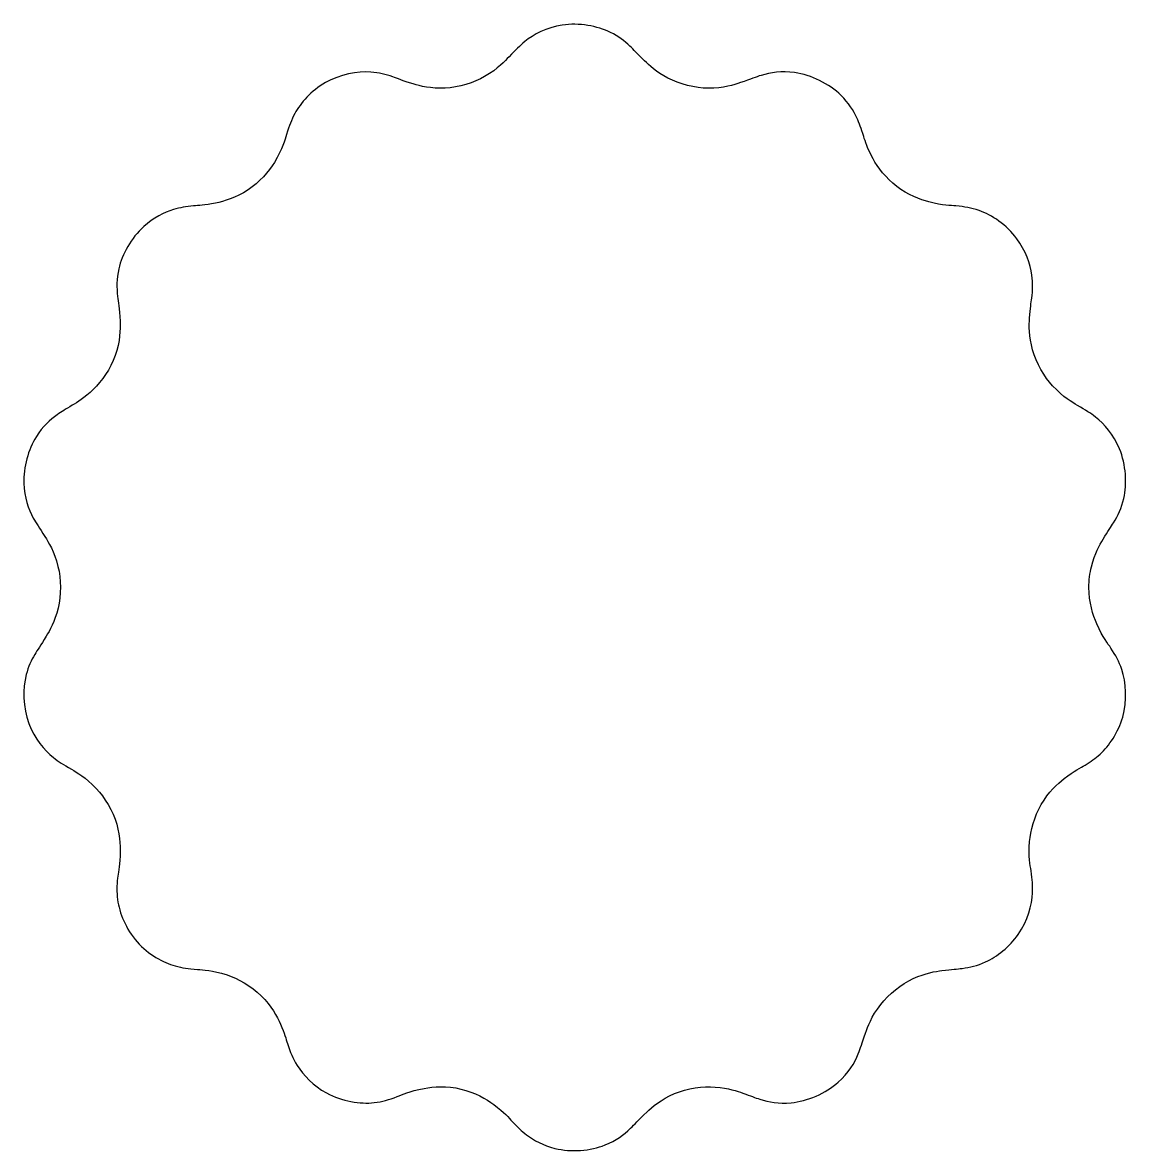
# Model space of a CAD drawing. Header units: inches. Extents: x -0.89 to 0.89, y -0.91 to 0.91.
import ezdxf

# ---------------------------------------------------------------- set-up
doc = ezdxf.new("R2010")
doc.units = ezdxf.units.IN
doc.header["$MEASUREMENT"] = 0

msp = doc.modelspace()

# ---------------------------------------------------------------- linework, layer by layer
msp.add_open_spline([(0.8268, 0), (0.8268, -0.0233), (0.8334, -0.0447), (0.8395, -0.0585), (0.8498, -0.0816), (0.8572, -0.0897), (0.8622, -0.0975), (0.8699, -0.1094), (0.8752, -0.1186), (0.8797, -0.1318), (0.8866, -0.1524), (0.8887, -0.1815), (0.8811, -0.2083), (0.8739, -0.2336), (0.859, -0.2547), (0.8447, -0.2678), (0.8369, -0.2748), (0.8298, -0.2797), (0.8206, -0.2854), (0.8132, -0.2899), (0.8042, -0.2939), (0.7871, -0.3072), (0.7765, -0.3155), (0.7618, -0.329), (0.7502, -0.3488), (0.7388, -0.3683), (0.7329, -0.3916), (0.7315, -0.4083), (0.7294, -0.4336), (0.7324, -0.446), (0.7337, -0.4555), (0.7356, -0.4701), (0.7367, -0.479), (0.7362, -0.4908), (0.7353, -0.5103), (0.7285, -0.5355), (0.7131, -0.5576), (0.6992, -0.5776), (0.679, -0.5935), (0.6605, -0.6019), (0.647, -0.608), (0.6353, -0.6107), (0.623, -0.6123), (0.6149, -0.6134), (0.6069, -0.6135), (0.5905, -0.6158), (0.5799, -0.6172), (0.5644, -0.6195), (0.5442, -0.6287), (0.5254, -0.6374), (0.5046, -0.654), (0.492, -0.6703), (0.4766, -0.6903), (0.4713, -0.706), (0.4676, -0.7163), (0.4616, -0.7329), (0.4597, -0.7407), (0.456, -0.7494), (0.4499, -0.7643), (0.4403, -0.7804), (0.4238, -0.7952), (0.4036, -0.8133), (0.3737, -0.826), (0.3478, -0.8284), (0.3279, -0.8302), (0.312, -0.8272), (0.2975, -0.8226), (0.2901, -0.8202), (0.2832, -0.8173), (0.2703, -0.8128), (0.261, -0.8096), (0.2477, -0.8046), (0.2257, -0.803), (0.2066, -0.8015), (0.1807, -0.8051), (0.1606, -0.8136), (0.1381, -0.8232), (0.1245, -0.8352), (0.1158, -0.8432), (0.1014, -0.8566), (0.0962, -0.8632), (0.0897, -0.8694), (0.0789, -0.8797), (0.0666, -0.8891), (0.0487, -0.8962), (0.0255, -0.9055), (-0.0058, -0.9081), (-0.0319, -0.9016), (-0.0507, -0.897), (-0.0661, -0.8886), (-0.0775, -0.8799), (-0.0857, -0.8737), (-0.0915, -0.8678), (-0.1003, -0.8587), (-0.1062, -0.8525), (-0.1131, -0.8439), (-0.1302, -0.8312), (-0.1421, -0.8223), (-0.161, -0.8114), (-0.1831, -0.8062), (-0.2054, -0.801), (-0.2275, -0.8024), (-0.2424, -0.8052), (-0.2669, -0.8098), (-0.2768, -0.8152), (-0.2855, -0.8184), (-0.2992, -0.8234), (-0.309, -0.8265), (-0.3228, -0.8281), (-0.3447, -0.8306), (-0.3743, -0.8263), (-0.3994, -0.8125), (-0.4203, -0.801), (-0.4366, -0.784), (-0.4463, -0.7685), (-0.4537, -0.7567), (-0.4574, -0.747), (-0.462, -0.7329), (-0.4644, -0.7257), (-0.4666, -0.717), (-0.4734, -0.7017), (-0.4787, -0.6899), (-0.4878, -0.6728), (-0.5042, -0.6564), (-0.5204, -0.6403), (-0.5425, -0.6284), (-0.5591, -0.6229), (-0.584, -0.6146), (-0.5972, -0.6149), (-0.6069, -0.614), (-0.6219, -0.6126), (-0.6309, -0.6116), (-0.6424, -0.6084), (-0.6618, -0.6031), (-0.6856, -0.5903), (-0.7039, -0.5695), (-0.7218, -0.5491), (-0.7323, -0.5229), (-0.7352, -0.5018), (-0.7369, -0.4892), (-0.7365, -0.4789), (-0.7352, -0.4673), (-0.7342, -0.459), (-0.7323, -0.4506), (-0.7312, -0.4321), (-0.7306, -0.4202), (-0.7303, -0.4024), (-0.7366, -0.3804), (-0.7427, -0.3592), (-0.7564, -0.337), (-0.7694, -0.3233), (-0.7873, -0.3043), (-0.8004, -0.2976), (-0.8091, -0.2923), (-0.8227, -0.284), (-0.83, -0.2799), (-0.8384, -0.2732), (-0.8529, -0.2616), (-0.8685, -0.2431), (-0.8777, -0.2186), (-0.8874, -0.1927), (-0.8879, -0.1624), (-0.8821, -0.1401), (-0.8788, -0.1272), (-0.874, -0.1171), (-0.8685, -0.1076), (-0.864, -0.1), (-0.8591, -0.0936), (-0.85, -0.0784), (-0.8445, -0.0692), (-0.8363, -0.0555), (-0.8308, -0.0331), (-0.8258, -0.0129), (-0.826, 0.0139), (-0.831, 0.0339), (-0.8372, 0.0587), (-0.8463, 0.0725), (-0.852, 0.0818), (-0.8613, 0.0967), (-0.8661, 0.1031), (-0.8707, 0.1115), (-0.8787, 0.1261), (-0.8853, 0.1446), (-0.8861, 0.1677), (-0.8869, 0.1932), (-0.8789, 0.2219), (-0.8658, 0.2426), (-0.8556, 0.2587), (-0.8438, 0.2696), (-0.8322, 0.2778), (-0.8255, 0.2825), (-0.819, 0.2862), (-0.808, 0.293), (-0.8001, 0.2978), (-0.789, 0.304), (-0.7737, 0.3189), (-0.7611, 0.3312), (-0.7465, 0.3515), (-0.739, 0.3728), (-0.7311, 0.3954), (-0.7306, 0.4151), (-0.7311, 0.4281), (-0.7319, 0.4499), (-0.7342, 0.4588), (-0.7352, 0.4677), (-0.7368, 0.4822), (-0.7371, 0.4956), (-0.7332, 0.5124), (-0.728, 0.5353), (-0.7134, 0.562), (-0.6932, 0.5803), (-0.6778, 0.5943), (-0.6603, 0.6031), (-0.6453, 0.6076), (-0.6343, 0.6109), (-0.6253, 0.6122), (-0.613, 0.6134), (-0.6051, 0.6142), (-0.5957, 0.6142), (-0.5775, 0.618), (-0.5645, 0.6206), (-0.5451, 0.6262), (-0.5254, 0.6392), (-0.5072, 0.6512), (-0.4918, 0.669), (-0.4831, 0.6833), (-0.4693, 0.7059), (-0.4666, 0.719), (-0.4635, 0.7283), (-0.4588, 0.7428), (-0.4559, 0.7513), (-0.4501, 0.7619), (-0.4409, 0.7789), (-0.4241, 0.7984), (-0.4011, 0.8116), (-0.3776, 0.8249), (-0.3495, 0.8301), (-0.3279, 0.8286), (-0.3145, 0.8276), (-0.304, 0.8249), (-0.2927, 0.821), (-0.2849, 0.8183), (-0.2772, 0.8146), (-0.2597, 0.8094), (-0.2485, 0.8061), (-0.2316, 0.8017), (-0.2086, 0.8027), (-0.1868, 0.8037), (-0.1618, 0.8118), (-0.1451, 0.8213), (-0.1225, 0.8344), (-0.1128, 0.8459), (-0.1056, 0.8532), (-0.0943, 0.8647), (-0.0887, 0.8708), (-0.0805, 0.8775), (-0.0664, 0.889), (-0.0457, 0.9001), (-0.0202, 0.904), (0.0068, 0.9081), (0.0365, 0.9026), (0.0574, 0.8923), (0.0706, 0.8859), (0.0801, 0.8784), (0.0888, 0.8702), (0.095, 0.8644), (0.1001, 0.8583), (0.1122, 0.8467), (0.1196, 0.8394), (0.1305, 0.829), (0.1499, 0.8187), (0.1678, 0.8093), (0.1937, 0.8026), (0.2147, 0.8026), (0.2397, 0.8025), (0.2559, 0.808), (0.2665, 0.8116), (0.2838, 0.8173), (0.2911, 0.8207), (0.3, 0.8233), (0.315, 0.8279), (0.3325, 0.8306), (0.3536, 0.8277), (0.3801, 0.8241), (0.4093, 0.8096), (0.4282, 0.791), (0.4403, 0.7791), (0.4483, 0.7665), (0.4537, 0.7548), (0.4578, 0.746), (0.4602, 0.7384), (0.4646, 0.7251), (0.4673, 0.717), (0.4703, 0.7061), (0.4797, 0.6891), (0.4871, 0.6757), (0.5002, 0.658), (0.5178, 0.6446), (0.5357, 0.6309), (0.5555, 0.6234), (0.5695, 0.6198), (0.5929, 0.6138), (0.6038, 0.6143), (0.6129, 0.6134), (0.627, 0.612), (0.6373, 0.6105), (0.6502, 0.606), (0.6704, 0.599), (0.6945, 0.583), (0.711, 0.5606), (0.7248, 0.5419), (0.7327, 0.5201), (0.7351, 0.502), (0.737, 0.4885), (0.7364, 0.4778), (0.7349, 0.4651), (0.734, 0.4575), (0.7323, 0.4493), (0.7313, 0.4331), (0.7306, 0.4214), (0.7301, 0.4039), (0.7362, 0.3819), (0.742, 0.3608), (0.7555, 0.3382), (0.7685, 0.3242), (0.7863, 0.3051), (0.7996, 0.2982), (0.8083, 0.2928), (0.822, 0.2844), (0.8291, 0.2804), (0.8374, 0.2739), (0.8514, 0.263), (0.8665, 0.2459), (0.876, 0.2228), (0.8866, 0.1973), (0.8883, 0.1664), (0.8829, 0.1433), (0.8792, 0.1274), (0.8735, 0.1157), (0.8664, 0.1041), (0.8623, 0.0974), (0.8575, 0.0911), (0.8495, 0.0776), (0.8441, 0.0685), (0.8362, 0.055), (0.8309, 0.0334), (0.8284, 0.0234), (0.8268, 0.0117), (0.8268, 0)], degree=3, knots=[0, 0, 0, 0, 0.025388, 0.025388, 0.025388, 0.06786, 0.06786, 0.06786, 0.132494, 0.132494, 0.132494, 0.232854, 0.232854, 0.232854, 0.32739, 0.32739, 0.32739, 0.378376, 0.378376, 0.378376, 0.41933, 0.41933, 0.41933, 0.444682, 0.444682, 0.444682, 0.469632, 0.469632, 0.469632, 0.507336, 0.507336, 0.507336, 0.565883, 0.565883, 0.565883, 0.662804, 0.662804, 0.662804, 0.750622, 0.750622, 0.750622, 0.814527, 0.814527, 0.814527, 0.857251, 0.857251, 0.857251, 0.884801, 0.884801, 0.884801, 0.910324, 0.910324, 0.910324, 0.941427, 0.941427, 0.941427, 0.991475, 0.991475, 0.991475, 1.076497, 1.076497, 1.076497, 1.180242, 1.180242, 1.180242, 1.259976, 1.259976, 1.259976, 1.300721, 1.300721, 1.300721, 1.330107, 1.330107, 1.330107, 1.355534, 1.355534, 1.355534, 1.383929, 1.383929, 1.383929, 1.430747, 1.430747, 1.430747, 1.508707, 1.508707, 1.508707, 1.609868, 1.609868, 1.609868, 1.682889, 1.682889, 1.682889, 1.734563, 1.734563, 1.734563, 1.770099, 1.770099, 1.770099, 1.794881, 1.794881, 1.794881, 1.819739, 1.819739, 1.819739, 1.860758, 1.860758, 1.860758, 1.925417, 1.925417, 1.925417, 2.028386, 2.028386, 2.028386, 2.114127, 2.114127, 2.114127, 2.179269, 2.179269, 2.179269, 2.212586, 2.212586, 2.212586, 2.238479, 2.238479, 2.238479, 2.263928, 2.263928, 2.263928, 2.301946, 2.301946, 2.301946, 2.361299, 2.361299, 2.361299, 2.460786, 2.460786, 2.460786, 2.558161, 2.558161, 2.558161, 2.616364, 2.616364, 2.616364, 2.657705, 2.657705, 2.657705, 2.68421, 2.68421, 2.68421, 2.709645, 2.709645, 2.709645, 2.744918, 2.744918, 2.744918, 2.800344, 2.800344, 2.800344, 2.895757, 2.895757, 2.895757, 2.99619, 2.99619, 2.99619, 3.054006, 3.054006, 3.054006, 3.100509, 3.100509, 3.100509, 3.128938, 3.128938, 3.128938, 3.154601, 3.154601, 3.154601, 3.186268, 3.186268, 3.186268, 3.237169, 3.237169, 3.237169, 3.324578, 3.324578, 3.324578, 3.421153, 3.421153, 3.421153, 3.496262, 3.496262, 3.496262, 3.539808, 3.539808, 3.539808, 3.570692, 3.570692, 3.570692, 3.595987, 3.595987, 3.595987, 3.622667, 3.622667, 3.622667, 3.667454, 3.667454, 3.667454, 3.740908, 3.740908, 3.740908, 3.840752, 3.840752, 3.840752, 3.917078, 3.917078, 3.917078, 3.972518, 3.972518, 3.972518, 4.008622, 4.008622, 4.008622, 4.034702, 4.034702, 4.034702, 4.058878, 4.058878, 4.058878, 4.097144, 4.097144, 4.097144, 4.156901, 4.156901, 4.156901, 4.252548, 4.252548, 4.252548, 4.349917, 4.349917, 4.349917, 4.410332, 4.410332, 4.410332, 4.451972, 4.451972, 4.451972, 4.478746, 4.478746, 4.478746, 4.504248, 4.504248, 4.504248, 4.539037, 4.539037, 4.539037, 4.593794, 4.593794, 4.593794, 4.687995, 4.687995, 4.687995, 4.787695, 4.787695, 4.787695, 4.850294, 4.850294, 4.850294, 4.895072, 4.895072, 4.895072, 4.922896, 4.922896, 4.922896, 4.948461, 4.948461, 4.948461, 4.978743, 4.978743, 4.978743, 5.027794, 5.027794, 5.027794, 5.110526, 5.110526, 5.110526, 5.2146, 5.2146, 5.2146, 5.281387, 5.281387, 5.281387, 5.331881, 5.331881, 5.331881, 5.3625, 5.3625, 5.3625, 5.386653, 5.386653, 5.386653, 5.411164, 5.411164, 5.411164, 5.452, 5.452, 5.452, 5.515956, 5.515956, 5.515956, 5.616055, 5.616055, 5.616055, 5.699446, 5.699446, 5.699446, 5.761573, 5.761573, 5.761573, 5.798556, 5.798556, 5.798556, 5.825187, 5.825187, 5.825187, 5.850703, 5.850703, 5.850703, 5.885413, 5.885413, 5.885413, 5.939853, 5.939853, 5.939853, 6.031851, 6.031851, 6.031851, 6.133052, 6.133052, 6.133052, 6.202616, 6.202616, 6.202616, 6.242901, 6.242901, 6.242901, 6.270399, 6.270399, 6.270399, 6.283185, 6.283185, 6.283185, 6.283185])

doc.saveas('drawing.dxf')
